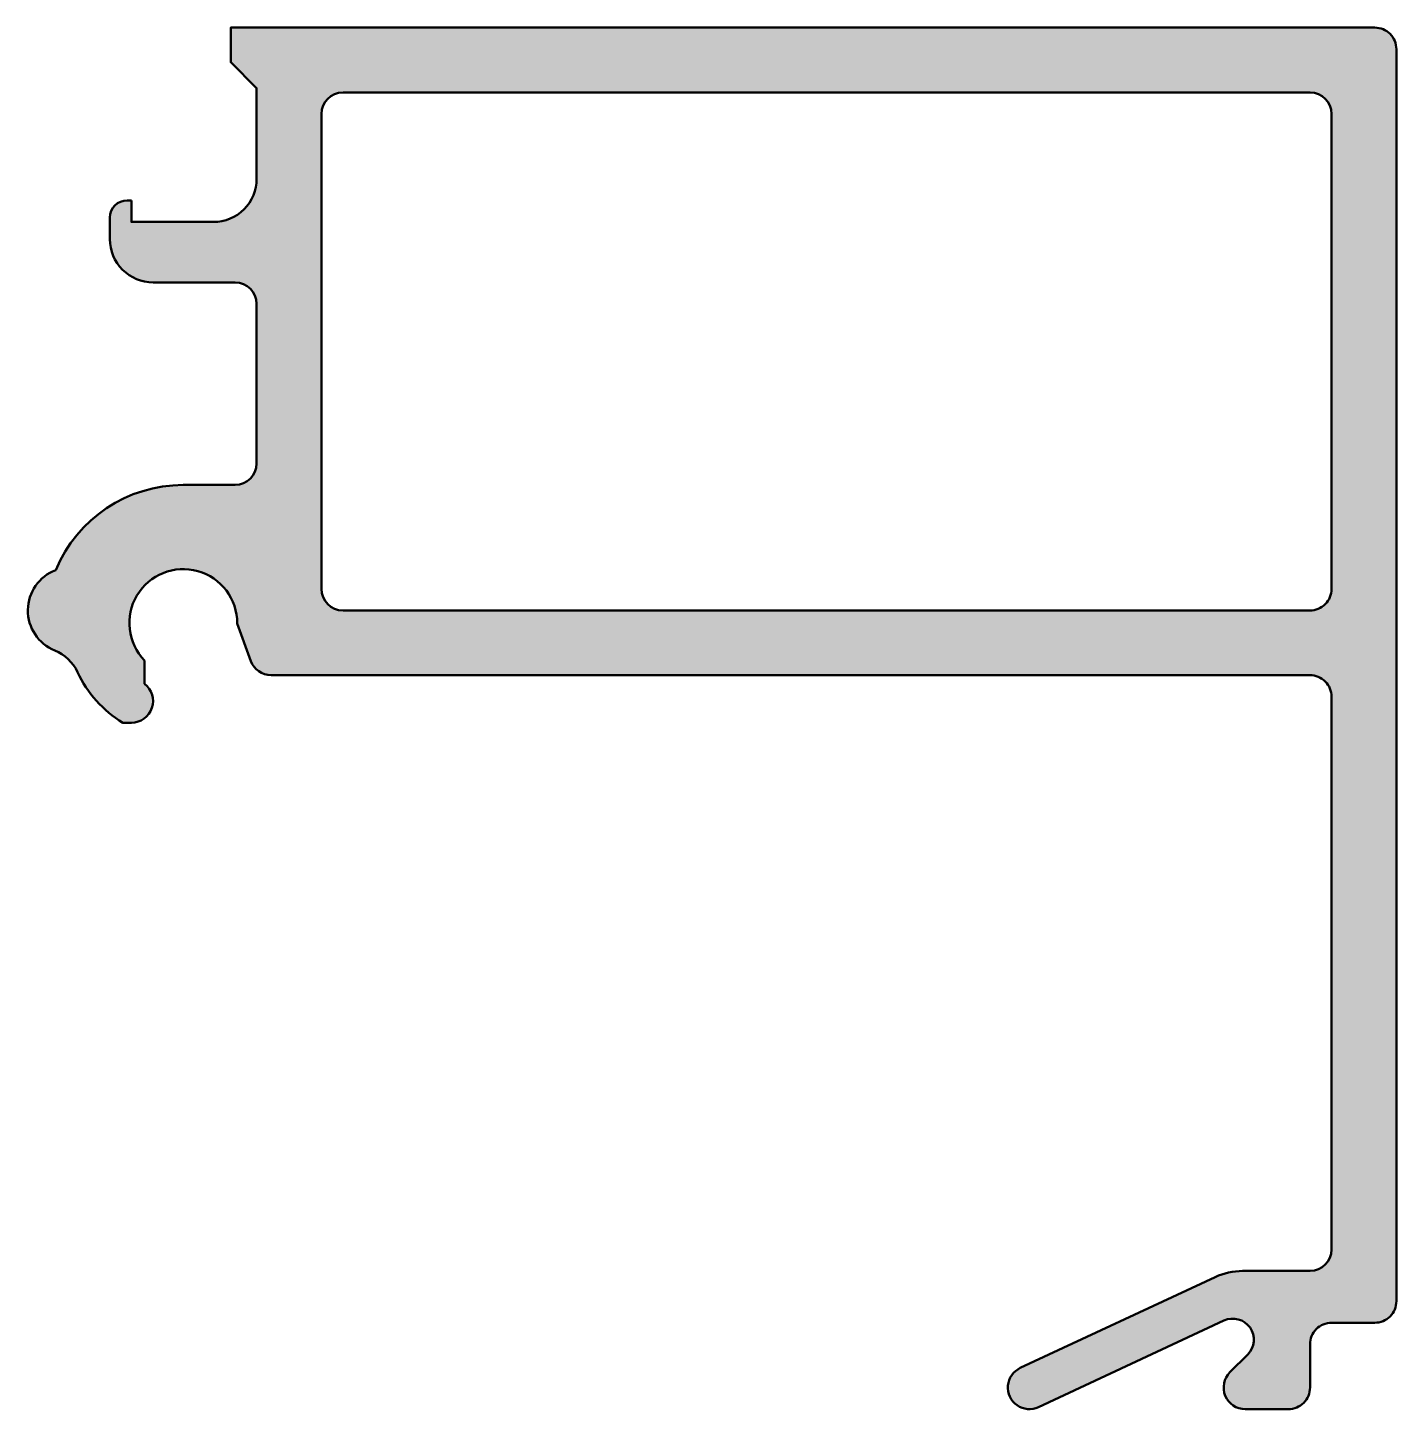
# Model space of a CAD drawing. Extents: x -4.2 to 27.5, y -32 to 0.
import ezdxf

# ---------------------------------------------------------------- set-up
doc = ezdxf.new("R2010")
doc.units = 0
doc.layers.add('0S-Alu contour', color=7, linetype='Continuous', lineweight=50)
doc.layers.add('0S-Alu hatch', color=252, linetype='Continuous', lineweight=25)

# ---------------------------------------------------------------- blocks, each defined once
blk = doc.blocks.new('467790__234669A5_6D82_4FA2_8BEE_B75399B778B8_')
at = {"layer": '0S-Alu hatch'}
h = blk.add_hatch(color=256, dxfattribs=at)
edge = h.paths.add_edge_path()
edge.add_line((-1.799999999999799, -3.999999999999992), (-1.899999999999963, -4.000000000000227))
edge.add_arc((-1.89999999999995, -4.400000000000133), 0.3999999999999062, 90.00000000000198, 180)
edge.add_line((-2.299999999999856, -4.399999999999861), (-2.299999999999969, -4.899999999999898))
edge.add_arc((-1.299999999999827, -4.899999999999941), 1.000000000000142, 180, 270.0000000000015)
edge.add_line((-1.299999999999799, -5.900000000000083), (0.5999999999998228, -5.899999999999863))
edge.add_ellipse((0.5999999999997551, -6.400000000000286), major_axis=(-0.5000000000004228, 0), ratio=1, start_angle=180, end_angle=269.99999999999227, ccw=False)
edge.add_line((1.100000000000177, -6.400000000000332), (1.10000000000012, -10.09287949372081))
edge.add_ellipse((0.6000000000000635, -10.09287949372076), major_axis=(-0.5000000000000571, 0), ratio=1, start_angle=90.00000000000489, end_angle=180, ccw=False)
edge.add_line((0.6000000000001061, -10.59287949372082), (-0.6000000000000247, -10.59287949372127))
edge.add_arc((-0.6000000000001603, -13.7928794937209), 3.199999999999626, 89.99999999999758, 157.4396784383161)
edge.add_arc((-3.19999999999992, -13.49999999999976), 0.9999999999998752, 110.8010202519549, 247.8036894202171)
edge.add_ellipse((-3.955562333771683, -15.35178982602688), major_axis=(-0.9999999999981684, 0), ratio=1, start_angle=204.9184023087456, end_angle=247.8036894201246, ccw=False)
edge.add_arc((-0.600000000000301, -13.79287949371796), 2.700000000002474, 204.9184023088849, 238.7033359050468)
edge.add_line((-2.002567278068544, -16.09999999999967), (-1.799999999999858, -16.0999999999999))
edge.add_arc((-1.799999999999843, -15.5999999999999), 0.5000000000000054, 269.9999999999983, 413.1301023541671)
edge.add_line((-1.499999999999916, -15.19999999999983), (-1.499999999999931, -14.66034707236576))
edge.add_ellipse((-0.5999999999998409, -13.79287949372099), major_axis=(-1.249999999999995, 0), ratio=1, start_angle=179.6736182686105, end_angle=43.94551956230259, ccw=False)
edge.add_line((0.6499797191917598, -13.80000000000038), (0.9670014590228933, -14.67101007166277))
edge.add_arc((1.436847769415641, -14.50000000000031), 0.4999999999996786, 199.9999999999677, 269.9999999999729)
edge.add_line((1.436847769415405, -14.99999999999999), (25.49999999999987, -15))
edge.add_ellipse((25.50000000000022, -15.49999999999987), major_axis=(-0.4999999999998775, 0), ratio=1, start_angle=180, end_angle=270.0000000000403, ccw=False)
edge.add_line((26.0000000000001, -15.49999999999952), (26.0000000000001, -28.29999999999995))
edge.add_ellipse((25.5000000000001, -28.29999999999996), major_axis=(-0.4999999999999965, 0), ratio=1, start_angle=90.0000000000012, end_angle=180, ccw=False)
edge.add_line((25.50000000000011, -28.79999999999995), (23.9396098877645, -28.79999999999995))
edge.add_arc((23.93960988776471, -30.30000000000012), 1.500000000000166, 90.00000000000786, 115.0000000000066)
edge.add_line((23.30568249515343, -28.94053831944507), (18.78869086912935, -31.04684610648176))
edge.add_arc((18.99999999999975, -31.50000000000008), 0.5000000000000179, 115.0000000000059, 295.0000000000059)
edge.add_line((19.21130913087015, -31.9531538935184), (23.50729591024045, -29.94990235896557))
edge.add_ellipse((23.71307802775438, -30.39120353409155), major_axis=(-0.4869219722461486, 0), ratio=1, start_angle=134.9999999999897, end_angle=294.99999999998784, ccw=False)
edge.add_line((24.0573838562383, -30.73550936257559), (23.64644660940701, -31.14644660940669))
edge.add_arc((24.00000000000007, -31.50000000000007), 0.4999999999999262, 134.9999999999732, 269.999999999991)
edge.add_line((23.99999999999999, -32), (25, -32))
edge.add_arc((25.00000000000003, -31.49999999999996), 0.5000000000000356, 269.9999999999959, 360)
edge.add_line((25.50000000000006, -31.50000000000003), (25.5000000000001, -30.49999999999999))
edge.add_ellipse((26.00000000000008, -30.49999999999999), major_axis=(-0.4999999999999929, 0), ratio=1, start_angle=269.9999999999992, end_angle=360, ccw=False)
edge.add_line((26.00000000000009, -30), (27.00000000000011, -30))
edge.add_arc((27.00000000000012, -29.50000000000002), 0.4999999999999752, 269.9999999999988, 360)
edge.add_line((27.50000000000009, -29.50000000000003), (27.5000000000001, -0.5000000000002168))
edge.add_arc((27.00000000000001, -0.5000000000000973), 0.5000000000000924, 0, 90.00000000000081)
edge.add_line((27, -4.9e-15), (0.5, 0))
edge.add_line((0.5, 0), (0.5000000000000994, -0.7999999999994998))
edge.add_line((0.5000000000000994, -0.7999999999994998), (1.100000000000178, -1.399999999999181))
edge.add_line((1.100000000000178, -1.399999999999181), (1.100000000000121, -3.500000000000206))
edge.add_ellipse((0.1000000000000539, -3.499999999999925), major_axis=(-1.000000000000067, 0), ratio=1, start_angle=89.99999999999159, end_angle=180, ccw=False)
edge.add_line((0.0999999999999083, -4.499999999999992), (-1.799999999999799, -4.499999999999992))
edge.add_line((-1.799999999999799, -4.499999999999992), (-1.799999999999799, -3.999999999999992))
edge = h.paths.add_edge_path()
edge.add_ellipse((3.100000000000008, -1.999999999999879), major_axis=(-0.4999999999998864, 0), ratio=1, start_angle=270.00000000001296, end_angle=360, ccw=False)
edge.add_line((3.099999999999894, -1.499999999999993), (25.5000000000001, -1.499999999999997))
edge.add_ellipse((25.5000000000001, -1.999999999999997), major_axis=(-0.5, 0), ratio=1, start_angle=180, end_angle=270, ccw=False)
edge.add_line((26.0000000000001, -1.999999999999998), (26.00000000000009, -13))
edge.add_ellipse((25.50000000000002, -12.99999999999993), major_axis=(-0.5000000000000693, 0), ratio=1, start_angle=89.99999999999193, end_angle=180, ccw=False)
edge.add_line((25.49999999999995, -13.5), (3.100000000000118, -13.49999999999976))
edge.add_ellipse((3.10000000000025, -12.99999999999968), major_axis=(-0.5000000000000884, 0), ratio=1, start_angle=0, end_angle=89.99999999998482, ccw=False)
edge.add_line((2.600000000000162, -12.99999999999955), (2.600000000000121, -1.999999999999992))
at = {"layer": '0S-Alu contour', "color": 7}
for points in [[(27, -4.9e-15), (0.5, 0), (0.5000000000000994, -0.7999999999994998), (1.100000000000178, -1.399999999999181), (1.100000000000121, -3.500000000000206)], [(27.50000000000009, -29.50000000000003), (27.5000000000001, -0.5000000000002168)], [(3.099999999999894, -1.499999999999993), (25.5000000000001, -1.499999999999997)], [(2.600000000000162, -12.99999999999955), (2.600000000000121, -1.999999999999993)], [(26.0000000000001, -1.999999999999998), (26.00000000000009, -13)], [(-1.799999999999799, -3.999999999999992), (-1.899999999999963, -4.000000000000227)], [(0.0999999999999083, -4.499999999999992), (-1.799999999999799, -4.499999999999992), (-1.799999999999799, -3.999999999999992)], [(-2.299999999999856, -4.399999999999861), (-2.299999999999969, -4.899999999999898)], [(-1.299999999999799, -5.900000000000083), (0.5999999999998228, -5.899999999999863)], [(1.100000000000177, -6.400000000000332), (1.10000000000012, -10.09287949372081)], [(0.6000000000001061, -10.59287949372082), (-0.6000000000000248, -10.59287949372127)], [(25.49999999999995, -13.5), (3.100000000000118, -13.49999999999976)], [(0.6499797191917598, -13.80000000000038), (0.9670014590228933, -14.67101007166277)], [(-1.499999999999916, -15.19999999999983), (-1.499999999999931, -14.66034707236576)], [(1.436847769415405, -14.99999999999999), (25.49999999999987, -15)], [(26.0000000000001, -15.49999999999952), (26.0000000000001, -28.29999999999995)], [(-2.002567278068544, -16.09999999999967), (-1.799999999999858, -16.0999999999999)], [(25.50000000000011, -28.79999999999995), (23.9396098877645, -28.79999999999995)], [(23.30568249515343, -28.94053831944507), (18.78869086912935, -31.04684610648176)], [(19.21130913087015, -31.9531538935184), (23.50729591024045, -29.94990235896557)], [(26.00000000000009, -30), (27.00000000000011, -30)], [(24.0573838562383, -30.73550936257559), (23.64644660940701, -31.14644660940669)], [(25.50000000000006, -31.50000000000003), (25.5000000000001, -30.49999999999999)], [(23.99999999999999, -32), (25, -32)]]:
    blk.add_lwpolyline(points, dxfattribs=at)
for centre, radius, start, end in [((27.00000000000001, -0.5000000000000973), 0.5000000000000924, 0, 90.00000000000081), ((-1.89999999999995, -4.400000000000133), 0.3999999999999062, 90.00000000000198, 180), ((-1.299999999999827, -4.899999999999941), 1.000000000000142, 180, 270.0000000000015), ((-0.6000000000001603, -13.7928794937209), 3.199999999999626, 89.99999999999758, 157.4396784383161), ((-3.19999999999992, -13.49999999999976), 0.9999999999998752, 110.8010202519549, 247.8036894202171), ((1.436847769415641, -14.50000000000031), 0.4999999999996786, 199.9999999999677, 269.9999999999729), ((-0.600000000000301, -13.79287949371796), 2.700000000002474, 204.9184023088849, 238.7033359050468), ((-1.799999999999843, -15.5999999999999), 0.5000000000000054, 269.9999999999983, 53.13010235416705), ((23.93960988776471, -30.30000000000012), 1.500000000000166, 90.00000000000786, 115.0000000000066), ((27.00000000000012, -29.50000000000002), 0.4999999999999752, 269.9999999999988, 0), ((18.99999999999975, -31.50000000000008), 0.5000000000000179, 115.0000000000059, 295.0000000000059), ((24.00000000000007, -31.50000000000007), 0.4999999999999262, 134.9999999999732, 269.999999999991), ((25.00000000000003, -31.49999999999996), 0.5000000000000356, 269.9999999999959, 0)]:
    blk.add_arc(centre, radius, start, end, dxfattribs=at)
at = {"layer": '0S-Alu contour', "color": 7, "extrusion": (0, 0, -1)}
for centre, radius, start, end in [((-3.100000000000008, -1.999999999999879), 0.4999999999998864, 0, 89.99999999998703), ((-25.5000000000001, -1.999999999999997), 0.5, 90, 180), ((-0.1000000000000539, -3.499999999999925), 1.000000000000067, 180, 270.0000000000084), ((-0.5999999999997551, -6.400000000000286), 0.5000000000004228, 90.00000000000774, 180), ((-0.6000000000000635, -10.09287949372076), 0.5000000000000571, 180, 269.9999999999951), ((0.5999999999998409, -13.79287949372099), 1.249999999999995, 316.0544804376974, 180.3263817313895), ((-3.10000000000025, -12.99999999999968), 0.5000000000000884, 270.0000000000152, 0), ((-25.50000000000002, -12.99999999999993), 0.5000000000000693, 180, 270.0000000000081), ((3.955562333771683, -15.35178982602688), 0.9999999999981684, 112.1963105798754, 155.0815976912544), ((-25.50000000000022, -15.49999999999987), 0.4999999999998775, 89.99999999995968, 180), ((-25.5000000000001, -28.29999999999996), 0.4999999999999965, 180, 269.9999999999988), ((-23.71307802775438, -30.39120353409155), 0.4869219722461486, 65.00000000001216, 225.0000000000103), ((-26.00000000000008, -30.49999999999999), 0.4999999999999929, 0, 90.00000000000081)]:
    blk.add_arc(centre, radius, start, end, dxfattribs=at)
blk = doc.blocks.new('467790__8A735FC6_EFC4_49FD_9C24_AE5741F0142F_')
at = {"layer": '0S-Alu contour', "color": 7}
blk.add_blockref('467790__234669A5_6D82_4FA2_8BEE_B75399B778B8_', (0, 0), dxfattribs=at)

msp = doc.modelspace()

# ---------------------------------------------------------------- block references
at = {"layer": '0S-Alu contour', "color": 7}
msp.add_blockref('467790__8A735FC6_EFC4_49FD_9C24_AE5741F0142F_', (0, 0), dxfattribs=at)

doc.saveas('drawing.dxf')
